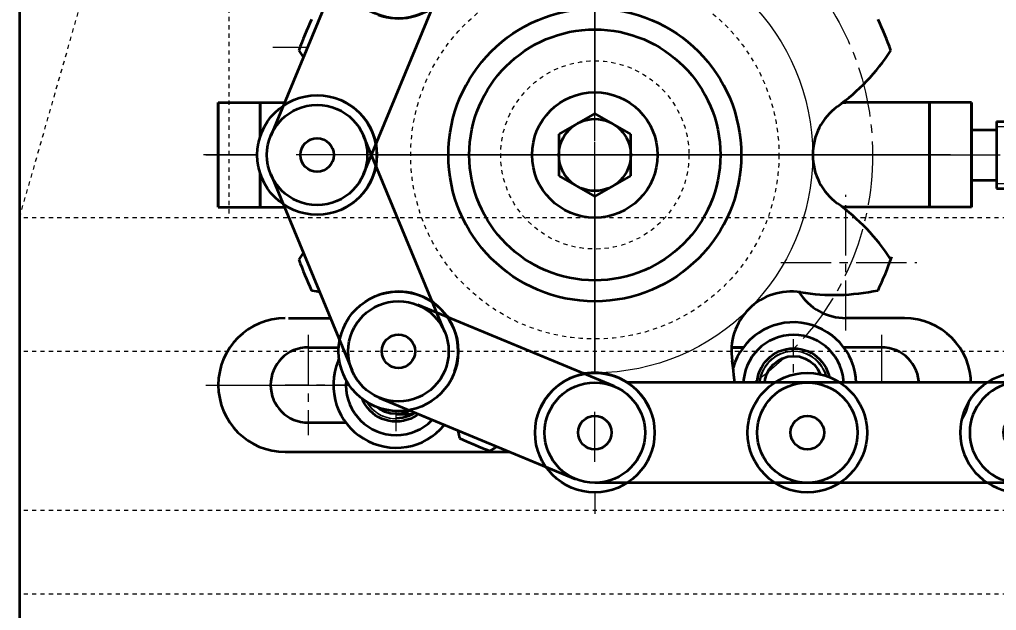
# Model space of a CAD drawing. Header units: millimetres. Extents: x -17820 to 17820, y -12600 to 12600.
# Drawn here: x -13088.1 to -12854.6, y 5659 to 5800.3 of the extents above; entities that cross this region are included whole.
import ezdxf

# ---------------------------------------------------------------- set-up
doc = ezdxf.new("R2010")
doc.units = ezdxf.units.MM
doc.linetypes.add('点画线', pattern=[18, 12, -2, 2, -2])
doc.linetypes.add('虚线', pattern=[2, 1, -1])
doc.layers.get('0').update_dxf_attribs({"lineweight": 35})
for name, color, linetype, lineweight in [('EB0_1_1_1_1_1_1_1_1_1_1_1_1_1_1_1_1_1_1_1_1_1_1_1_1_1_1_1_1_1_1_1_1', 7, 'Continuous', 35), ('中心线层', 1, '点画线', 18), ('尺寸线层', 3, 'Continuous', 18), ('细实线层', 2, 'Continuous', 18), ('虚线层', 6, '虚线', 18)]:
    doc.layers.add(name, color=color, linetype=linetype, lineweight=lineweight)
doc.styles.add('机械', font='isocp', dxfattribs={"width": 0.667, "bigfont": 'gbcbig.shx'})
doc.dimstyles.new('标准', dxfattribs={"dimscale": 60, "dimtxt": 4, "dimasz": 3, "dimexe": 1, "dimexo": 0, "dimgap": 0.76128, "dimtad": 1, "dimdec": 1, "dimdsep": 46, "dimtxsty": '机械', "dimblk": '_CAXARROW', "dimcen": 0, "dimdle": 4, "dimclrt": 2, "dimaunit": 1, "dimazin": 2, "dimtfac": 0.707107, "dimtdec": 3, "dimtmove": 0, "dimatfit": 3, "dimfxl": 0, "dimfrac": 2, "dimtolj": 1, "dimlwd": 18, "dimarcsym": 0})

# ---------------------------------------------------------------- blocks, each defined once
blk = doc.blocks.new('*X21')
at = {"layer": 'EB0_1_1_1_1_1_1_1_1_1_1_1_1_1_1_1_1_1_1_1_1_1_1_1_1_1_1_1_1_1_1_1_1'}
blk.add_circle((0, 0), 6.92, dxfattribs=at)
at = {"layer": '中心线层', "linetype": '点画线', "lineweight": 18}
for p, q in [((0, -11), (0, 11)), ((11, 0), (-11, 0))]:
    blk.add_line(p, q, dxfattribs=at)
at = {"layer": '细实线层'}
blk.add_arc((0, 0), 8, 350, 270, dxfattribs=at)
blk = doc.blocks.new('*X22')
at = {"layer": 'EB0_1_1_1_1_1_1_1_1_1_1_1_1_1_1_1_1_1_1_1_1_1_1_1_1_1_1_1_1_1_1_1_1'}
blk.add_circle((0, 0), 6.92, dxfattribs=at)
at = {"layer": '中心线层', "linetype": '点画线', "lineweight": 18}
for p, q in [((0, -11), (0, 11)), ((11, 0), (-11, 0))]:
    blk.add_line(p, q, dxfattribs=at)
at = {"layer": '细实线层'}
blk.add_arc((0, 0), 8, 350, 270, dxfattribs=at)
blk = doc.blocks.new('*X26')
at = {"layer": 'EB0_1_1_1_1_1_1_1_1_1_1_1_1_1_1_1_1_1_1_1_1_1_1_1_1_1_1_1_1_1_1_1_1'}
blk.add_circle((0, 0), 6.92, dxfattribs=at)
at = {"layer": '中心线层', "linetype": '点画线', "lineweight": 18}
for p, q in [((0, -11), (0, 11)), ((11, 0), (-11, 0))]:
    blk.add_line(p, q, dxfattribs=at)
at = {"layer": '细实线层'}
blk.add_arc((0, 0), 8, 350, 270, dxfattribs=at)
blk = doc.blocks.new('*X27')
at = {"layer": 'EB0_1_1_1_1_1_1_1_1_1_1_1_1_1_1_1_1_1_1_1_1_1_1_1_1_1_1_1_1_1_1_1_1'}
blk.add_circle((0, 0), 6.92, dxfattribs=at)
at = {"layer": '中心线层', "linetype": '点画线', "lineweight": 18}
for p, q in [((0, -11), (0, 11)), ((11, 0), (-11, 0))]:
    blk.add_line(p, q, dxfattribs=at)
at = {"layer": '细实线层'}
blk.add_arc((0, 0), 8, 350, 270, dxfattribs=at)
blk = doc.blocks.new('*X28')
at = {"layer": 'EB0_1_1_1_1_1_1_1_1_1_1_1_1_1_1_1_1_1_1_1_1_1_1_1_1_1_1_1_1_1_1_1_1'}
for p, q in [((0, 9.92), (-8.6, 4.96)), ((8.6, 4.96), (0, 9.92)), ((-8.6, 4.96), (-8.6, -4.96)), ((8.6, -4.96), (8.6, 4.96)), ((-8.6, -4.96), (0, -9.92)), ((0, -9.92), (8.6, -4.96))]:
    blk.add_line(p, q, dxfattribs=at)
blk.add_circle((0, 0), 8.6, dxfattribs=at)
at = {"layer": '中心线层', "linetype": '点画线', "lineweight": 18}
for p, q in [((0, -12.92), (0, 12.92)), ((11.6, 0), (-11.6, 0))]:
    blk.add_line(p, q, dxfattribs=at)
blk = doc.blocks.new('*X29')
at = {"layer": 'EB0_1_1_1_1_1_1_1_1_1_1_1_1_1_1_1_1_1_1_1_1_1_1_1_1_1_1_1_1_1_1_1_1', "linetype": 'Continuous', "lineweight": 35}
for p, q in [((40.98, 96.34), (-5.96, 76.9)), ((96.37, 97.25), (45.57, 97.25)), ((145.57, 97.25), (96.37, 97.25)), ((3.23, 54.72), (50.16, 74.16)), ((48.91, 73.72), (49.1, 73.72)), ((48.91, 73.72), (49.1, 73.72)), ((96.37, 73.25), (53.3, 73.25)), ((145.57, 73.25), (96.37, 73.25)), ((-12.45, 70.4), (-31.89, 23.47)), ((-9.72, 14.28), (9.72, 61.22)), ((9.72, -23.47), (-9.72, 23.47)), ((-31.89, 14.28), (-12.45, -32.65)), ((50.16, -36.41), (3.23, -16.97)), ((50.16, -36.41), (3.23, -16.97)), ((96.37, -35.5), (53.3, -35.5)), ((145.57, -35.5), (96.37, -35.5)), ((-5.96, -39.15), (40.98, -58.59)), ((96.37, -59.5), (45.57, -59.5)), ((145.57, -59.5), (96.37, -59.5))]:
    blk.add_line(p, q, dxfattribs=at)
for centre, radius in [((45.57, 85.25), 14.29), ((96.37, 85.25), 14.29), ((45.57, 85.25), 12), ((96.37, 85.25), 12), ((45.57, 85.25), 4), ((96.37, 85.25), 4), ((-1.37, 65.81), 14.28), ((-1.37, 65.81), 12), ((-1.37, 65.81), 4), ((-20.81, 18.87), 14.29), ((-20.81, 18.87), 12), ((-20.81, 18.87), 4), ((-1.37, -28.06), 14.29), ((-1.37, -28.06), 12), ((-1.37, -28.06), 4), ((45.57, -47.5), 14.29), ((96.37, -47.5), 14.29), ((45.57, -47.5), 12), ((96.37, -47.5), 12), ((45.57, -47.5), 4), ((96.37, -47.5), 4)]:
    blk.add_circle(centre, radius, dxfattribs=at)
for centre, radius, start, end in [((147.17, 85.25), 14.29, 96.4287, 263.5713), ((147.17, 85.25), 12, 97.6623, 262.3377), ((147.17, 85.25), 4, 113.5782, 246.4218), ((7.49, 64.14), 29.32, 30.8409, 31.1868), ((7.49, 64.14), 29.32, 30.8409, 31.1868), ((45.57, 85.25), 14.28, 205.0816, 334.9184), ((45.57, 85.25), 14.28, 205.0816, 334.9184), ((-1.37, 65.81), 14.28, 250.0816, 19.9184), ((-1.37, 65.81), 14.28, 250.0816, 19.9184), ((-13.36, 23.95), 29.32, 75.8409, 75.9173), ((-13.36, 23.95), 29.32, 75.8409, 75.9173), ((-20.81, 18.87), 14.28, 295.0816, 64.9184), ((-20.81, 18.87), 14.28, 295.0816, 64.9184), ((-20.81, 18.87), 14.28, 295.0816, 64.9184), ((-20.81, 18.87), 14.28, 295.0816, 64.9184), ((0.31, -19.21), 29.32, 120.8409, 121.1868), ((0.31, -19.21), 29.32, 120.8409, 121.1868), ((-1.37, -28.06), 14.28, 340.0816, 109.9184), ((-1.37, -28.06), 14.28, 340.0816, 109.9184), ((40.49, -40.06), 29.32, 165.8409, 166.1868), ((40.49, -40.06), 29.32, 165.8409, 166.1868), ((45.57, -47.5), 14.27, 25.0816, 154.9184), ((45.57, -47.5), 14.27, 25.0816, 154.9184), ((147.17, -47.5), 14.29, 96.4287, 263.5713), ((147.17, -47.5), 12, 97.6623, 262.3377), ((147.17, -47.5), 12, 97.6623, 262.3377), ((147.17, -47.5), 12, 97.6623, 262.3377), ((83.65, -26.39), 29.32, 210.8409, 211.1868), ((83.65, -26.39), 29.32, 210.8409, 211.1868), ((147.17, -47.5), 4, 113.5782, 246.4218), ((147.17, -47.5), 4, 113.5782, 246.4218), ((147.17, -47.5), 4, 113.5782, 246.4218)]:
    blk.add_arc(centre, radius, start, end, dxfattribs=at)
at = {"layer": 'EB0_1_1_1_1_1_1_1_1_1_1_1_1_1_1_1_1_1_1_1_1_1_1_1_1_1_1_1_1_1_1_1_1', "color": 230, "linetype": 'Continuous', "lineweight": 35}
for centre, start, end in [((45.57, 85.25), 205.0816, 334.9184), ((45.57, 85.25), 205.0816, 334.9184), ((-1.37, 65.81), 250.0816, 19.9184)]:
    blk.add_arc(centre, 14.28, start, end, dxfattribs=at)
at = {"layer": 'EB0_1_1_1_1_1_1_1_1_1_1_1_1_1_1_1_1_1_1_1_1_1_1_1_1_1_1_1_1_1_1_1_1'}
blk.add_arc((-7.43, 74.87), 11.33, 238.5094, 238.5709, dxfattribs=at)
blk.add_arc((-7.43, 74.87), 11.33, 238.5094, 238.5709, dxfattribs=at)
at = {"layer": '中心线层', "linetype": '点画线', "lineweight": 18}
for p, q in [((45.57, 59.87), (45.57, 87.87)), ((-13.81, 18.87), (-27.81, 18.87)), ((-13.81, 18.87), (-27.81, 18.87)), ((15.48, 18.87), (-17.43, 18.87)), ((15.48, 18.87), (-17.43, 18.87)), ((45.57, -54.5), (45.57, -40.5)), ((45.57, -54.5), (45.57, -40.5))]:
    blk.add_line(p, q, dxfattribs=at)
blk = doc.blocks.new('*X32')
at = {"layer": 'EB0_1_1_1_1_1_1_1_1_1_1_1_1_1_1_1_1_1_1_1_1_1_1_1_1_1_1_1_1_1_1_1_1', "linetype": 'Continuous', "lineweight": 35}
for p, q in [((-52.76, 11.81), (-52.76, -0.19)), ((-52.76, 11.81), (-46.76, 11.81)), ((-46.76, 13.81), (-46.76, -2.19)), ((-46.76, 13.81), (19.24, 13.81)), ((19.24, 13.81), (19.24, -2.19)), ((27.24, 13.16), (19.24, 13.16)), ((27.24, 13.16), (27.24, -1.54)), ((27.24, 9.48), (19.24, 9.48)), ((27.24, 2.13), (19.24, 2.13)), ((-52.76, -0.19), (-46.76, -0.19)), ((-46.76, -2.19), (19.24, -2.19)), ((27.24, -1.54), (19.24, -1.54))]:
    blk.add_line(p, q, dxfattribs=at)
at = {"layer": 'EB0_1_1_1_1_1_1_1_1_1_1_1_1_1_1_1_1_1_1_1_1_1_1_1_1_1_1_1_1_1_1_1_1'}
for p, q in [((-46.76, 13.81), (-21.76, 13.81)), ((-46.76, -2.19), (-21.76, -2.19))]:
    blk.add_line(p, q, dxfattribs=at)
at = {"layer": '细实线层'}
for p, q in [((-46.76, 12.61), (19.24, 12.61)), ((-46.76, -0.99), (19.24, -0.99))]:
    blk.add_line(p, q, dxfattribs=at)
blk = doc.blocks.new('*X31')
at = {"layer": '中心线层', "linetype": '点画线', "lineweight": 18}
blk.add_line((-77.1, -6.8), (11.65, -6.8), dxfattribs=at)
at = {"layer": 'EB0_1_1_1_1_1_1_1_1_1_1_1_1_1_1_1_1_1_1_1_1_1_1_1_1_1_1_1_1_1_1_1_1', "linetype": 'Continuous', "lineweight": 35}
blk.add_blockref('*X32', (-19.24, -12.61), dxfattribs=at)
blk = doc.blocks.new('*X187')
at = {"layer": '尺寸线层', "linetype": 'Continuous', "lineweight": 18}
for points in [[(-13088.07, 9940.27), (-12908.07, 9962.77), (-12908.07, 9917.77)], [(561.93, 9940.27), (381.93, 9962.77), (381.93, 9917.77)]]:
    blk.add_hatch(color=0, dxfattribs=at).paths.add_polyline_path(points, flags=0)
at = {"layer": '尺寸线层', "color": 0, "linetype": 'Continuous'}
for p, q in [((-13088.07, 6052.92), (-13088.07, 10000.27)), ((561.93, 5097.92), (561.93, 10000.27))]:
    blk.add_line(p, q, dxfattribs=at)
at = {"layer": '尺寸线层', "color": 0, "linetype": 'Continuous', "lineweight": 18}
blk.add_line((-13088.07, 9940.27), (561.93, 9940.27), dxfattribs=at)
at = {"layer": '尺寸线层', "color": 2, "insert": (-6263.07, 10105.95), "char_height": 240, "width": 1088.544, "attachment_point": 5, "line_spacing_factor": 0.939812, "style": '机械'}
blk.add_mtext('\\T1.1;13650', dxfattribs=at)
blk = doc.blocks.new('_CAXARROW')
blk.add_hatch(color=2).paths.add_polyline_path([(0, 0), (-1, 0.125), (-1, -0.125)], flags=0)
blk = doc.blocks.new('BLOCK20_1')
at = {"layer": '虚线层'}
for p, q in [((-12657.49, 93.25), (-12637.49, 163.25)), ((-12607.49, 163.25), (-12607.49, 93.25)), ((-657.49, 93.25), (-12657.49, 93.25)), ((-12657.49, 3.25), (-12657.49, 93.25)), ((-12607.49, 93.25), (-12657.49, 93.25)), ((-657.49, 61.26), (-12657.49, 61.26)), ((-657.49, 23.25), (-12657.49, 23.25)), ((-657.49, 3.25), (-12657.49, 3.25))]:
    blk.add_line(p, q, dxfattribs=at)

msp = doc.modelspace()

# ---------------------------------------------------------------- linework, layer by layer
at = {"layer": 'EB0_1_1_1_1_1_1_1_1_1_1_1_1_1_1_1_1_1_1_1_1_1_1_1_1_1_1_1_1_1_1_1_1', "linetype": 'Continuous', "lineweight": 35}
msp.add_line((-13088.07, 6052.92), (-13088.07, 5512.92), dxfattribs=at)
at = {"layer": 'EB0_1_1_1_1_1_1_1_1_1_1_1_1_1_1_1_1_1_1_1_1_1_1_1_1_1_1_1_1_1_1_1_1'}
for p, q in [((-13040.57, 5755.42), (-13040.57, 5780.42)), ((-13040.57, 5780.42), (-13040.57, 5755.42)), ((-13040.57, 5780.42), (-13010.61, 5780.42)), ((-13030.57, 5755.42), (-13030.57, 5780.42)), ((-13030.57, 5780.42), (-13030.57, 5755.42)), ((-12860.57, 5780.42), (-12890.54, 5780.42)), ((-12870.57, 5755.42), (-12870.57, 5780.42)), ((-12870.57, 5780.42), (-12870.57, 5755.42)), ((-12860.57, 5780.42), (-12860.57, 5755.42)), ((-12860.57, 5755.42), (-12860.57, 5780.42)), ((-13040.57, 5755.42), (-13010.61, 5755.42)), ((-12860.57, 5755.42), (-12890.54, 5755.42)), ((-13023.82, 5728.92), (-13010.61, 5728.92)), ((-12876.59, 5728.92), (-12890.54, 5728.92)), ((-13019.07, 5721.92), (-13010.07, 5721.92)), ((-12986.07, 5721.92), (-12983.25, 5721.92)), ((-12983.25, 5721.92), (-12986.07, 5721.92)), ((-12915.07, 5721.92), (-12917.9, 5721.92)), ((-12917.9, 5721.92), (-12915.07, 5721.92)), ((-12882.07, 5721.92), (-12891.07, 5721.92)), ((-13006.07, 5712.92), (-13002.07, 5719.85)), ((-13002.07, 5719.85), (-12994.07, 5719.85)), ((-12990.07, 5712.92), (-12994.07, 5719.85)), ((-12911.07, 5712.92), (-12907.07, 5719.85)), ((-12899.07, 5719.85), (-12907.07, 5719.85)), ((-12895.07, 5712.92), (-12899.07, 5719.85)), ((-13006.07, 5712.92), (-13002.07, 5705.99)), ((-12990.07, 5712.92), (-12994.07, 5705.99)), ((-12990.07, 5712.92), (-12994.07, 5705.99)), ((-12911.07, 5712.92), (-12907.07, 5705.99)), ((-12911.07, 5712.92), (-12907.07, 5705.99)), ((-12895.07, 5712.92), (-12899.07, 5705.99)), ((-13002.07, 5705.99), (-12994.07, 5705.99)), ((-12899.07, 5705.99), (-12907.07, 5705.99)), ((-13019.07, 5703.92), (-13010.07, 5703.92)), ((-12986.07, 5703.92), (-12983.58, 5703.92)), ((-12983.58, 5703.92), (-12986.07, 5703.92)), ((-12915.07, 5703.92), (-12917.57, 5703.92)), ((-12917.57, 5703.92), (-12915.07, 5703.92)), ((-12882.07, 5703.92), (-12891.07, 5703.92)), ((-13024.56, 5696.92), (-12876.59, 5696.92))]:
    msp.add_line(p, q, dxfattribs=at)
for centre, radius in [((-12950.57, 5767.92), 35), ((-12950.57, 5767.92), 30), ((-12950.57, 5767.92), 15), ((-12998.07, 5712.92), 8.75), ((-12998.07, 5712.92), 8), ((-12903.07, 5712.92), 8.75), ((-12903.07, 5712.92), 8)]:
    msp.add_circle(centre, radius, dxfattribs=at)
at = {"layer": 'EB0_1_1_1_1_1_1_1_1_1_1_1_1_1_1_1_1_1_1_1_1_1_1_1_1_1_1_1_1_1_1_1_1', "color": 7}
for centre, radius, start, end in [((-12950.57, 5767.92), 75.03, 154.4442, 160.5558), ((-12950.57, 5767.92), 75.04, 19.4442, 25.5558), ((-12978.77, 5820.64), 50.8, 213.0976, 234.0893), ((-12922.37, 5820.64), 50.8, 305.9107, 326.9024), ((-12978.77, 5715.2), 50.8, 125.9107, 146.9024), ((-12922.37, 5715.2), 50.8, 33.0976, 54.0893), ((-12950.57, 5767.92), 75.04, 199.4442, 205.5558), ((-12950.57, 5767.92), 75.03, 334.4442, 341.0444), ((-13007.79, 5785.26), 50.8, 258.0976, 279.0893), ((-12893.36, 5785.26), 50.8, 260.9107, 281.9024), ((-12933.23, 5710.7), 50.8, 170.9107, 191.9024), ((-12967.91, 5710.7), 50.8, 348.0976, 9.0893), ((-13003.29, 5739.72), 50.8, 303.0976, 324.0893), ((-12897.85, 5739.72), 50.8, 215.9107, 236.9024), ((-12950.57, 5767.92), 75.04, 244.4442, 250.5558), ((-12950.57, 5767.92), 75.03, 289.4442, 295.5558)]:
    msp.add_arc(centre, radius, start, end, dxfattribs=at)
at = {"layer": 'EB0_1_1_1_1_1_1_1_1_1_1_1_1_1_1_1_1_1_1_1_1_1_1_1_1_1_1_1_1_1_1_1_1'}
for centre, radius, start, end in [((-13010.61, 5793.67), 13.25, 270, 273.3394), ((-12890.54, 5793.67), 13.25, 266.6606, 270), ((-13010.61, 5742.17), 13.25, 86.6606, 90), ((-12890.54, 5742.17), 13.25, 90, 93.3394), ((-13010.61, 5742.17), 13.25, 270, 328.0297), ((-12890.54, 5742.17), 13.25, 211.9703, 270), ((-13024.56, 5712.92), 16, 90, 270), ((-12998.07, 5712.92), 15, 15.8245, 340.2593), ((-12876.59, 5712.92), 16, 270, 90), ((-12998.07, 5712.92), 12, 0, 180), ((-12903.07, 5712.92), 12, 0, 180), ((-13019.07, 5712.92), 9, 90, 270), ((-12882.07, 5712.92), 9, 270, 90), ((-12998.07, 5712.92), 12, 180, 0), ((-12903.07, 5712.92), 12, 180, 0)]:
    msp.add_arc(centre, radius, start, end, dxfattribs=at)
at = {"layer": '中心线层', "color": 1, "linetype": '点画线', "lineweight": 18}
for p, q in [((-12950.57, 5853.25), (-12950.57, 5682.15)), ((-12950.57, 5689.88), (-12950.57, 5845.95)), ((-13018.07, 5712.92), (-12983.07, 5712.92))]:
    msp.add_line(p, q, dxfattribs=at)
at = {"layer": '中心线层', "linetype": '点画线', "lineweight": 18}
for p, q in [((-12950.57, 5689.92), (-12950.57, 5845.92)), ((-12950.57, 5845.92), (-12950.57, 5689.92)), ((-12950.57, 5689.92), (-12950.57, 5845.92)), ((-12950.57, 5845.92), (-12950.57, 5689.92)), ((-12950.57, 5689.92), (-12950.57, 5845.92)), ((-12950.57, 5845.92), (-12950.57, 5689.92)), ((-12950.57, 5692.42), (-12950.57, 5843.42)), ((-12950.57, 5692.42), (-12950.57, 5843.42)), ((-12950.57, 5692.42), (-12950.57, 5843.42)), ((-12950.57, 5692.42), (-12950.57, 5843.42)), ((-12950.57, 5692.42), (-12950.57, 5843.42)), ((-12950.57, 5841.92), (-12950.57, 5693.92)), ((-12950.57, 5697.68), (-12950.57, 5837.42)), ((-12950.57, 5703.25), (-12950.57, 5836.92)), ((-12950.57, 5703.25), (-12950.57, 5836.92)), ((-12950.57, 5702.2), (-12950.57, 5836.92)), ((-12950.57, 5703.25), (-12950.57, 5836.92)), ((-12950.57, 5703.25), (-12950.57, 5836.92)), ((-12950.57, 5703.25), (-12950.57, 5836.92)), ((-12950.57, 5703.25), (-12950.57, 5836.92)), ((-12950.57, 5703.25), (-12950.57, 5836.92)), ((-12950.57, 5703.25), (-12950.57, 5836.92)), ((-12950.57, 5703.25), (-12950.57, 5836.92)), ((-12950.57, 5703.25), (-12950.57, 5836.92)), ((-12950.57, 5702.2), (-12950.57, 5836.92)), ((-12950.57, 5702.2), (-12950.57, 5836.92)), ((-12950.57, 5719.01), (-12950.57, 5836.79)), ((-12950.57, 5700.56), (-12950.57, 5835.28)), ((-12950.57, 5832.92), (-12950.57, 5702.92)), ((-12950.57, 5832.92), (-12950.57, 5702.92)), ((-12950.57, 5832.92), (-12950.57, 5702.92)), ((-12950.57, 5832.92), (-12950.57, 5702.92)), ((-12950.57, 5734.92), (-12950.57, 5800.92)), ((-12950.57, 5734.92), (-12950.57, 5800.92)), ((-12950.57, 5734.92), (-12950.57, 5800.92)), ((-12950.57, 5734.92), (-12950.57, 5800.92)), ((-12950.57, 5737.42), (-12950.57, 5798.42)), ((-12950.57, 5737.42), (-12950.57, 5798.42)), ((-12950.57, 5737.42), (-12950.57, 5798.42)), ((-13027.56, 5793.67), (-12995.06, 5793.67)), ((-12935.24, 5767.92), (-12916.41, 5767.92)), ((-12890.54, 5725.92), (-12890.54, 5758.42)), ((-12906.09, 5742.17), (-12873.59, 5742.17)), ((-13019.07, 5724.92), (-13019.07, 5700.92)), ((-12882.07, 5724.92), (-12882.07, 5700.92)), ((-13043.56, 5712.92), (-13005.56, 5712.92)), ((-13033.57, 5712.92), (-12994.57, 5712.92)), ((-13033.57, 5712.92), (-12994.57, 5712.92)), ((-12983.07, 5712.92), (-13024.57, 5712.92)), ((-13013.07, 5712.92), (-12983.07, 5712.92)), ((-12989.07, 5712.92), (-12965.07, 5712.92)), ((-12986.57, 5712.92), (-12983.07, 5712.92)), ((-12986.57, 5712.92), (-12983.07, 5712.92)), ((-12912.07, 5712.92), (-12936.07, 5712.92))]:
    msp.add_line(p, q, dxfattribs=at)
at = {"layer": '中心线层'}
for p, q in [((-12950.57, 5827.84), (-12950.57, 5694.73)), ((-12950.57, 5827.84), (-12950.57, 5732.95)), ((-12905.07, 5712.42), (-12996.07, 5712.42)), ((-12905.07, 5712.42), (-12996.07, 5712.42))]:
    msp.add_line(p, q, dxfattribs=at)
at = {"layer": '细实线层', "color": 7}
msp.add_circle((-12950.57, 5767.92), 52.09, dxfattribs=at)
at = {"layer": '细实线层', "color": 7, "linetype": 'Continuous', "lineweight": 35}
for centre, start, end in [((-13016.95, 5767.92), 305.9107, 54.0893), ((-13016.95, 5767.92), 305.9107, 54.0893), ((-12884.2, 5767.92), 125.9107, 234.0893), ((-12884.2, 5767.92), 125.9107, 234.0893), ((-12997.51, 5720.98), 350.9107, 99.0893), ((-12997.51, 5720.98), 350.9107, 99.0893), ((-12903.64, 5720.98), 80.9107, 189.0893), ((-12903.64, 5720.98), 80.9107, 189.0893), ((-12950.57, 5701.54), 35.9107, 144.0893), ((-12950.57, 5701.54), 35.9107, 144.0893)]:
    msp.add_arc(centre, 14.29, start, end, dxfattribs=at)
at = {"layer": '虚线层', "color": 6, "linetype": '虚线', "lineweight": 18}
for radius in [44, 22.5]:
    msp.add_circle((-12950.57, 5767.92), radius, dxfattribs=at)

# ---------------------------------------------------------------- next in the draw order: wipeouts: each hides what was drawn before it
for points, layer in [([(-12941.98, 5767.92), (-12941.98, 5762.96), (-12941.98, 5762.96), (-12946.27, 5760.47), (-12946.27, 5760.47), (-12950.57, 5757.99), (-12950.57, 5757.99), (-12954.87, 5760.47), (-12954.87, 5760.47), (-12959.17, 5762.96), (-12959.17, 5762.96), (-12959.17, 5767.92), (-12959.17, 5767.92), (-12959.17, 5772.88), (-12959.17, 5772.88), (-12954.87, 5775.36), (-12954.87, 5775.36), (-12950.57, 5777.84), (-12950.57, 5777.84), (-12946.27, 5775.36), (-12946.27, 5775.36), (-12941.98, 5772.88), (-12941.98, 5772.88)], 'EB0_1_1_1_1_1_1_1_1_1_1_1_1_1_1_1_1_1_1_1_1_1_1_1_1_1_1_1_1_1_1_1_1'), ([(-13006.07, 5712.92), (-13006.06, 5712.5), (-13006.03, 5712.08), (-13005.97, 5711.67), (-13005.9, 5711.25), (-13005.8, 5710.85), (-13005.68, 5710.45), (-13005.54, 5710.05), (-13005.38, 5709.66), (-13005.2, 5709.29), (-13005, 5708.92), (-13004.78, 5708.56), (-13004.54, 5708.22), (-13004.29, 5707.88), (-13004.02, 5707.56), (-13003.73, 5707.26), (-13003.43, 5706.97), (-13003.11, 5706.7), (-13002.77, 5706.45), (-13002.43, 5706.21), (-13002.07, 5705.99), (-13001.7, 5705.79), (-13001.33, 5705.61), (-13000.94, 5705.45), (-13000.54, 5705.31), (-13000.14, 5705.19), (-12999.74, 5705.09), (-12999.32, 5705.02), (-12998.91, 5704.96), (-12998.49, 5704.93), (-12998.07, 5704.92), (-12998.07, 5704.92), (-12998.07, 5706), (-12998.07, 5706), (-12997.71, 5706.01), (-12997.35, 5706.04), (-12996.99, 5706.09), (-12996.63, 5706.15), (-12996.28, 5706.24), (-12995.93, 5706.34), (-12995.59, 5706.46), (-12995.26, 5706.6), (-12994.93, 5706.75), (-12994.61, 5706.93), (-12994.3, 5707.12), (-12994.01, 5707.32), (-12993.72, 5707.54), (-12993.44, 5707.78), (-12993.18, 5708.03), (-12992.93, 5708.29), (-12992.7, 5708.56), (-12992.48, 5708.85), (-12992.27, 5709.15), (-12992.08, 5709.46), (-12991.91, 5709.78), (-12991.75, 5710.1), (-12991.61, 5710.44), (-12991.49, 5710.78), (-12991.39, 5711.13), (-12991.31, 5711.48), (-12991.24, 5711.84), (-12991.19, 5712.19), (-12991.16, 5712.56), (-12991.15, 5712.92), (-12991.15, 5712.92), (-12990.07, 5712.92), (-12990.07, 5712.92), (-12990.08, 5713.34), (-12990.12, 5713.75), (-12990.17, 5714.17), (-12990.25, 5714.58), (-12990.34, 5714.99), (-12990.46, 5715.39), (-12990.6, 5715.78), (-12990.76, 5716.17), (-12990.94, 5716.55), (-12991.14, 5716.92), (-12991.36, 5717.27), (-12991.6, 5717.62), (-12991.85, 5717.95), (-12992.13, 5718.27), (-12992.42, 5718.57), (-12992.72, 5718.86), (-12993.04, 5719.13), (-12993.37, 5719.39), (-12993.71, 5719.63), (-12994.07, 5719.85), (-12994.44, 5720.05), (-12994.82, 5720.23), (-12995.21, 5720.39), (-12995.6, 5720.53), (-12996, 5720.65), (-12996.41, 5720.74), (-12996.82, 5720.82), (-12997.24, 5720.87), (-12997.65, 5720.91), (-12998.07, 5720.92), (-12998.07, 5720.92), (-12998.49, 5720.91), (-12998.91, 5720.87), (-12999.32, 5720.82), (-12999.74, 5720.74), (-13000.14, 5720.65), (-13000.54, 5720.53), (-13000.94, 5720.39), (-13001.33, 5720.23), (-13001.7, 5720.05), (-13002.07, 5719.85), (-13002.43, 5719.63), (-13002.77, 5719.39), (-13003.11, 5719.13), (-13003.43, 5718.86), (-13003.73, 5718.57), (-13004.02, 5718.27), (-13004.29, 5717.95), (-13004.54, 5717.62), (-13004.78, 5717.27), (-13005, 5716.92), (-13005.2, 5716.55), (-13005.38, 5716.17), (-13005.54, 5715.78), (-13005.68, 5715.39), (-13005.8, 5714.99), (-13005.9, 5714.58), (-13005.97, 5714.17), (-13006.03, 5713.75), (-13006.06, 5713.34)], '中心线层'), ([(-12911.07, 5712.92), (-12911.06, 5712.5), (-12911.03, 5712.08), (-12910.97, 5711.67), (-12910.9, 5711.25), (-12910.8, 5710.85), (-12910.68, 5710.45), (-12910.54, 5710.05), (-12910.38, 5709.66), (-12910.2, 5709.29), (-12910, 5708.92), (-12909.78, 5708.56), (-12909.54, 5708.22), (-12909.29, 5707.88), (-12909.02, 5707.56), (-12908.73, 5707.26), (-12908.43, 5706.97), (-12908.11, 5706.7), (-12907.77, 5706.45), (-12907.43, 5706.21), (-12907.07, 5705.99), (-12906.7, 5705.79), (-12906.33, 5705.61), (-12905.94, 5705.45), (-12905.54, 5705.31), (-12905.14, 5705.19), (-12904.74, 5705.09), (-12904.32, 5705.02), (-12903.91, 5704.96), (-12903.49, 5704.93), (-12903.07, 5704.92), (-12903.07, 5704.92), (-12903.07, 5706), (-12903.07, 5706), (-12902.71, 5706.01), (-12902.35, 5706.04), (-12901.99, 5706.09), (-12901.63, 5706.15), (-12901.28, 5706.24), (-12900.93, 5706.34), (-12900.59, 5706.46), (-12900.26, 5706.6), (-12899.93, 5706.75), (-12899.61, 5706.93), (-12899.3, 5707.12), (-12899.01, 5707.32), (-12898.72, 5707.54), (-12898.44, 5707.78), (-12898.18, 5708.03), (-12897.93, 5708.29), (-12897.7, 5708.56), (-12897.48, 5708.85), (-12897.27, 5709.15), (-12897.08, 5709.46), (-12896.91, 5709.78), (-12896.75, 5710.1), (-12896.61, 5710.44), (-12896.49, 5710.78), (-12896.39, 5711.13), (-12896.31, 5711.48), (-12896.24, 5711.84), (-12896.19, 5712.19), (-12896.16, 5712.56), (-12896.15, 5712.92), (-12896.15, 5712.92), (-12895.07, 5712.92), (-12895.07, 5712.92), (-12895.08, 5713.34), (-12895.12, 5713.75), (-12895.17, 5714.17), (-12895.25, 5714.58), (-12895.34, 5714.99), (-12895.46, 5715.39), (-12895.6, 5715.78), (-12895.76, 5716.17), (-12895.94, 5716.55), (-12896.14, 5716.92), (-12896.36, 5717.27), (-12896.6, 5717.62), (-12896.85, 5717.95), (-12897.13, 5718.27), (-12897.42, 5718.57), (-12897.72, 5718.86), (-12898.04, 5719.13), (-12898.37, 5719.39), (-12898.71, 5719.63), (-12899.07, 5719.85), (-12899.44, 5720.05), (-12899.82, 5720.23), (-12900.21, 5720.39), (-12900.6, 5720.53), (-12901, 5720.65), (-12901.41, 5720.74), (-12901.82, 5720.82), (-12902.24, 5720.87), (-12902.65, 5720.91), (-12903.07, 5720.92), (-12903.07, 5720.92), (-12903.49, 5720.91), (-12903.91, 5720.87), (-12904.32, 5720.82), (-12904.74, 5720.74), (-12905.14, 5720.65), (-12905.54, 5720.53), (-12905.94, 5720.39), (-12906.33, 5720.23), (-12906.7, 5720.05), (-12907.07, 5719.85), (-12907.43, 5719.63), (-12907.77, 5719.39), (-12908.11, 5719.13), (-12908.43, 5718.86), (-12908.73, 5718.57), (-12909.02, 5718.27), (-12909.29, 5717.95), (-12909.54, 5717.62), (-12909.78, 5717.27), (-12910, 5716.92), (-12910.2, 5716.55), (-12910.38, 5716.17), (-12910.54, 5715.78), (-12910.68, 5715.39), (-12910.8, 5714.99), (-12910.9, 5714.58), (-12910.97, 5714.17), (-12911.03, 5713.75), (-12911.06, 5713.34)], '中心线层')]:
    msp.add_wipeout(points).dxf.layer = layer

# ---------------------------------------------------------------- next in the draw order: linework, layer by layer
at = {"layer": '中心线层', "linetype": '点画线', "lineweight": 18}
for p, q in [((-12950.57, 5703.25), (-12950.57, 5836.92)), ((-12950.57, 5703.25), (-12950.57, 5836.92)), ((-12950.57, 5703.25), (-12950.57, 5836.92)), ((-12950.57, 5703.25), (-12950.57, 5836.92)), ((-12950.57, 5719.01), (-12950.57, 5836.79)), ((-12950.57, 5719.01), (-12950.57, 5836.79)), ((-12884.57, 5767.92), (-13044.08, 5767.92)), ((-12884.57, 5767.92), (-13044.08, 5767.92)), ((-13043.57, 5767.92), (-12857.57, 5767.92)), ((-13043.57, 5767.92), (-12857.57, 5767.92)), ((-12868.91, 5767.92), (-13043.57, 5767.92)), ((-13038.57, 5767.92), (-12862.57, 5767.92)), ((-13038.57, 5767.92), (-12862.57, 5767.92)), ((-12865.57, 5767.92), (-13035.57, 5767.92)), ((-12865.57, 5767.92), (-13035.57, 5767.92)), ((-12865.57, 5767.92), (-13035.57, 5767.92)), ((-12884.41, 5767.92), (-13029.22, 5767.92)), ((-12875.07, 5767.92), (-13026.07, 5767.92)), ((-12875.07, 5767.92), (-13026.07, 5767.92)), ((-12875.07, 5767.92), (-13026.07, 5767.92)), ((-12875.07, 5767.92), (-13026.07, 5767.92)), ((-12875.07, 5767.92), (-13026.07, 5767.92)), ((-12885.57, 5767.92), (-13015.57, 5767.92)), ((-12885.57, 5767.92), (-13015.57, 5767.92)), ((-12885.57, 5767.92), (-13015.57, 5767.92)), ((-12885.57, 5767.92), (-13015.57, 5767.92)), ((-12999.82, 5767.92), (-12896.48, 5767.92)), ((-12999.82, 5767.92), (-12896.48, 5767.92)), ((-12902.07, 5767.92), (-12999.07, 5767.92)), ((-12998.07, 5767.92), (-12899.12, 5767.92)), ((-12998.07, 5767.92), (-12899.12, 5767.92)), ((-12998.07, 5767.92), (-12899.12, 5767.92)), ((-12917.57, 5767.92), (-12983.57, 5767.92)), ((-12917.57, 5767.92), (-12983.57, 5767.92)), ((-12917.57, 5767.92), (-12983.57, 5767.92)), ((-12917.57, 5767.92), (-12983.57, 5767.92)), ((-12981.07, 5767.92), (-12920.07, 5767.92)), ((-12981.07, 5767.92), (-12920.07, 5767.92)), ((-12981.07, 5767.92), (-12920.07, 5767.92))]:
    msp.add_line(p, q, dxfattribs=at)
at = {"layer": '中心线层', "color": 1, "linetype": '点画线', "lineweight": 18}
msp.add_line((-13028.61, 5767.92), (-12872.54, 5767.92), dxfattribs=at)
at = {"layer": '中心线层'}
for p, q in [((-12873.61, 5767.92), (-13022.22, 5767.92)), ((-12911.94, 5712.92), (-12993.85, 5712.92))]:
    msp.add_line(p, q, dxfattribs=at)

# ---------------------------------------------------------------- next in the draw order: block references
at = {"layer": 'EB0_1_1_1_1_1_1_1_1_1_1_1_1_1_1_1_1_1_1_1_1_1_1_1_1_1_1_1_1_1_1_1_1'}
msp.add_blockref('*X28', (-12950.57, 5767.92), dxfattribs=at)
at = {"layer": '中心线层'}
for name, p in [('*X21', (-12998.07, 5712.92)), ('*X22', (-12903.07, 5712.92))]:
    msp.add_blockref(name, p, dxfattribs=at)

# ---------------------------------------------------------------- next in the draw order: wipeouts: each hides what was drawn before it
for points in [[(-13006.07, 5712.92), (-13006.06, 5712.5), (-13006.03, 5712.08), (-13005.97, 5711.67), (-13005.9, 5711.25), (-13005.8, 5710.85), (-13005.68, 5710.45), (-13005.54, 5710.05), (-13005.38, 5709.66), (-13005.2, 5709.29), (-13005, 5708.92), (-13004.78, 5708.56), (-13004.54, 5708.22), (-13004.29, 5707.88), (-13004.02, 5707.56), (-13003.73, 5707.26), (-13003.43, 5706.97), (-13003.11, 5706.7), (-13002.77, 5706.45), (-13002.43, 5706.21), (-13002.07, 5705.99), (-13001.7, 5705.79), (-13001.33, 5705.61), (-13000.94, 5705.45), (-13000.54, 5705.31), (-13000.14, 5705.19), (-12999.74, 5705.09), (-12999.32, 5705.02), (-12998.91, 5704.96), (-12998.49, 5704.93), (-12998.07, 5704.92), (-12998.07, 5704.92), (-12998.07, 5706), (-12998.07, 5706), (-12997.71, 5706.01), (-12997.35, 5706.04), (-12996.99, 5706.09), (-12996.63, 5706.15), (-12996.28, 5706.24), (-12995.93, 5706.34), (-12995.59, 5706.46), (-12995.26, 5706.6), (-12994.93, 5706.75), (-12994.61, 5706.93), (-12994.3, 5707.12), (-12994.01, 5707.32), (-12993.72, 5707.54), (-12993.44, 5707.78), (-12993.18, 5708.03), (-12992.93, 5708.29), (-12992.7, 5708.56), (-12992.48, 5708.85), (-12992.27, 5709.15), (-12992.08, 5709.46), (-12991.91, 5709.78), (-12991.75, 5710.1), (-12991.61, 5710.44), (-12991.49, 5710.78), (-12991.39, 5711.13), (-12991.31, 5711.48), (-12991.24, 5711.84), (-12991.19, 5712.19), (-12991.16, 5712.56), (-12991.15, 5712.92), (-12991.15, 5712.92), (-12990.07, 5712.92), (-12990.07, 5712.92), (-12990.08, 5713.34), (-12990.12, 5713.75), (-12990.17, 5714.17), (-12990.25, 5714.58), (-12990.34, 5714.99), (-12990.46, 5715.39), (-12990.6, 5715.78), (-12990.76, 5716.17), (-12990.94, 5716.55), (-12991.14, 5716.92), (-12991.36, 5717.27), (-12991.6, 5717.62), (-12991.85, 5717.95), (-12992.13, 5718.27), (-12992.42, 5718.57), (-12992.72, 5718.86), (-12993.04, 5719.13), (-12993.37, 5719.39), (-12993.71, 5719.63), (-12994.07, 5719.85), (-12994.44, 5720.05), (-12994.82, 5720.23), (-12995.21, 5720.39), (-12995.6, 5720.53), (-12996, 5720.65), (-12996.41, 5720.74), (-12996.82, 5720.82), (-12997.24, 5720.87), (-12997.65, 5720.91), (-12998.07, 5720.92), (-12998.07, 5720.92), (-12998.49, 5720.91), (-12998.91, 5720.87), (-12999.32, 5720.82), (-12999.74, 5720.74), (-13000.14, 5720.65), (-13000.54, 5720.53), (-13000.94, 5720.39), (-13001.33, 5720.23), (-13001.7, 5720.05), (-13002.07, 5719.85), (-13002.43, 5719.63), (-13002.77, 5719.39), (-13003.11, 5719.13), (-13003.43, 5718.86), (-13003.73, 5718.57), (-13004.02, 5718.27), (-13004.29, 5717.95), (-13004.54, 5717.62), (-13004.78, 5717.27), (-13005, 5716.92), (-13005.2, 5716.55), (-13005.38, 5716.17), (-13005.54, 5715.78), (-13005.68, 5715.39), (-13005.8, 5714.99), (-13005.9, 5714.58), (-13005.97, 5714.17), (-13006.03, 5713.75), (-13006.06, 5713.34)], [(-12911.07, 5712.92), (-12911.06, 5712.5), (-12911.03, 5712.08), (-12910.97, 5711.67), (-12910.9, 5711.25), (-12910.8, 5710.85), (-12910.68, 5710.45), (-12910.54, 5710.05), (-12910.38, 5709.66), (-12910.2, 5709.29), (-12910, 5708.92), (-12909.78, 5708.56), (-12909.54, 5708.22), (-12909.29, 5707.88), (-12909.02, 5707.56), (-12908.73, 5707.26), (-12908.43, 5706.97), (-12908.11, 5706.7), (-12907.77, 5706.45), (-12907.43, 5706.21), (-12907.07, 5705.99), (-12906.7, 5705.79), (-12906.33, 5705.61), (-12905.94, 5705.45), (-12905.54, 5705.31), (-12905.14, 5705.19), (-12904.74, 5705.09), (-12904.32, 5705.02), (-12903.91, 5704.96), (-12903.49, 5704.93), (-12903.07, 5704.92), (-12903.07, 5704.92), (-12903.07, 5706), (-12903.07, 5706), (-12902.71, 5706.01), (-12902.35, 5706.04), (-12901.99, 5706.09), (-12901.63, 5706.15), (-12901.28, 5706.24), (-12900.93, 5706.34), (-12900.59, 5706.46), (-12900.26, 5706.6), (-12899.93, 5706.75), (-12899.61, 5706.93), (-12899.3, 5707.12), (-12899.01, 5707.32), (-12898.72, 5707.54), (-12898.44, 5707.78), (-12898.18, 5708.03), (-12897.93, 5708.29), (-12897.7, 5708.56), (-12897.48, 5708.85), (-12897.27, 5709.15), (-12897.08, 5709.46), (-12896.91, 5709.78), (-12896.75, 5710.1), (-12896.61, 5710.44), (-12896.49, 5710.78), (-12896.39, 5711.13), (-12896.31, 5711.48), (-12896.24, 5711.84), (-12896.19, 5712.19), (-12896.16, 5712.56), (-12896.15, 5712.92), (-12896.15, 5712.92), (-12895.07, 5712.92), (-12895.07, 5712.92), (-12895.08, 5713.34), (-12895.12, 5713.75), (-12895.17, 5714.17), (-12895.25, 5714.58), (-12895.34, 5714.99), (-12895.46, 5715.39), (-12895.6, 5715.78), (-12895.76, 5716.17), (-12895.94, 5716.55), (-12896.14, 5716.92), (-12896.36, 5717.27), (-12896.6, 5717.62), (-12896.85, 5717.95), (-12897.13, 5718.27), (-12897.42, 5718.57), (-12897.72, 5718.86), (-12898.04, 5719.13), (-12898.37, 5719.39), (-12898.71, 5719.63), (-12899.07, 5719.85), (-12899.44, 5720.05), (-12899.82, 5720.23), (-12900.21, 5720.39), (-12900.6, 5720.53), (-12901, 5720.65), (-12901.41, 5720.74), (-12901.82, 5720.82), (-12902.24, 5720.87), (-12902.65, 5720.91), (-12903.07, 5720.92), (-12903.07, 5720.92), (-12903.49, 5720.91), (-12903.91, 5720.87), (-12904.32, 5720.82), (-12904.74, 5720.74), (-12905.14, 5720.65), (-12905.54, 5720.53), (-12905.94, 5720.39), (-12906.33, 5720.23), (-12906.7, 5720.05), (-12907.07, 5719.85), (-12907.43, 5719.63), (-12907.77, 5719.39), (-12908.11, 5719.13), (-12908.43, 5718.86), (-12908.73, 5718.57), (-12909.02, 5718.27), (-12909.29, 5717.95), (-12909.54, 5717.62), (-12909.78, 5717.27), (-12910, 5716.92), (-12910.2, 5716.55), (-12910.38, 5716.17), (-12910.54, 5715.78), (-12910.68, 5715.39), (-12910.8, 5714.99), (-12910.9, 5714.58), (-12910.97, 5714.17), (-12911.03, 5713.75), (-12911.06, 5713.34)]]:
    msp.add_wipeout(points).dxf.layer = '中心线层'

# ---------------------------------------------------------------- next in the draw order: linework, layer by layer
at = {"layer": 'EB0_1_1_1_1_1_1_1_1_1_1_1_1_1_1_1_1_1_1_1_1_1_1_1_1_1_1_1_1_1_1_1_1'}
msp.add_arc((-12903.07, 5712.92), 15, 199.7407, 164.1755, dxfattribs=at)
at = {"layer": '中心线层'}
for p, q in [((-12911.94, 5712.92), (-12993.85, 5712.92)), ((-12911.94, 5711.28), (-12993.85, 5711.28))]:
    msp.add_line(p, q, dxfattribs=at)
at = {"layer": '中心线层', "linetype": '点画线', "lineweight": 18}
msp.add_line((-12857.59, 5712.92), (-12895.59, 5712.92), dxfattribs=at)
at = {"layer": '中心线层', "color": 1, "linetype": '点画线', "lineweight": 18}
msp.add_circle((-12950.57, 5767.92), 66.4, dxfattribs=at)

# ---------------------------------------------------------------- next in the draw order: block references
at = {"layer": '中心线层'}
for name, p in [('*X26', (-12998.07, 5712.92)), ('*X27', (-12903.07, 5712.92))]:
    msp.add_blockref(name, p, dxfattribs=at)

# ---------------------------------------------------------------- next in the draw order: wipeouts: each hides what was drawn before it
at = {"linetype": 'Continuous', "lineweight": 35}
msp.add_wipeout([(-13002.66, 5767.92), (-13002.66, 5768), (-13002.66, 5768.09), (-13002.66, 5768.18), (-13002.66, 5768.26), (-13002.66, 5768.35), (-13002.67, 5768.44), (-13002.67, 5768.52), (-13002.67, 5768.61), (-13002.68, 5768.69), (-13002.68, 5768.78), (-13002.69, 5768.87), (-13002.69, 5768.95), (-13002.7, 5769.04), (-13002.71, 5769.13), (-13002.72, 5769.21), (-13002.72, 5769.3), (-13002.73, 5769.38), (-13002.74, 5769.47), (-13002.75, 5769.55), (-13002.76, 5769.64), (-13002.77, 5769.73), (-13002.78, 5769.81), (-13002.79, 5769.9), (-13002.81, 5769.98), (-13002.82, 5770.07), (-13002.83, 5770.15), (-13002.85, 5770.24), (-13002.86, 5770.32), (-13002.88, 5770.41), (-13002.89, 5770.49), (-13002.89, 5765.34), (-13002.88, 5765.43), (-13002.86, 5765.51), (-13002.85, 5765.6), (-13002.83, 5765.68), (-13002.82, 5765.77), (-13002.81, 5765.85), (-13002.79, 5765.94), (-13002.78, 5766.02), (-13002.77, 5766.11), (-13002.76, 5766.19), (-13002.75, 5766.28), (-13002.74, 5766.37), (-13002.73, 5766.45), (-13002.72, 5766.54), (-13002.72, 5766.62), (-13002.71, 5766.71), (-13002.7, 5766.8), (-13002.69, 5766.88), (-13002.69, 5766.97), (-13002.68, 5767.05), (-13002.68, 5767.14), (-13002.67, 5767.23), (-13002.67, 5767.31), (-13002.67, 5767.4), (-13002.66, 5767.49), (-13002.66, 5767.57), (-13002.66, 5767.66), (-13002.66, 5767.75), (-13002.66, 5767.83), (-13002.66, 5767.92), (-13002.89, 5765.34), (-12989.39, 5732.74), (-12985.75, 5729.1), (-12985.84, 5729.24), (-12985.95, 5729.38), (-12986.05, 5729.52), (-12986.15, 5729.66), (-12986.26, 5729.8), (-12986.36, 5729.93), (-12986.47, 5730.07), (-12986.58, 5730.2), (-12986.7, 5730.33), (-12986.81, 5730.46), (-12986.93, 5730.59), (-12987.04, 5730.72), (-12987.16, 5730.84), (-12987.28, 5730.97), (-12987.4, 5731.09), (-12987.52, 5731.21), (-12987.65, 5731.33), (-12987.77, 5731.45), (-12987.9, 5731.56), (-12988.03, 5731.68), (-12988.16, 5731.79), (-12988.29, 5731.91), (-12988.42, 5732.02), (-12988.56, 5732.13), (-12988.69, 5732.23), (-12988.83, 5732.34), (-12988.97, 5732.44), (-12989.11, 5732.54), (-12989.25, 5732.65), (-12989.39, 5732.74), (-12985.75, 5729.1), (-12953.15, 5715.6), (-12942.81, 5713.54), (-12943.12, 5713.73), (-12943.43, 5713.92), (-12943.74, 5714.09), (-12944.06, 5714.26), (-12944.38, 5714.42), (-12944.71, 5714.57), (-12945.04, 5714.72), (-12945.37, 5714.85), (-12945.71, 5714.98), (-12946.05, 5715.1), (-12946.39, 5715.21), (-12946.73, 5715.31), (-12947.08, 5715.4), (-12947.43, 5715.48), (-12947.78, 5715.56), (-12948.14, 5715.62), (-12948.49, 5715.68), (-12948.85, 5715.73), (-12949.21, 5715.77), (-12949.57, 5715.8), (-12949.92, 5715.82), (-12950.28, 5715.83), (-12950.64, 5715.83), (-12951, 5715.83), (-12951.36, 5715.81), (-12951.72, 5715.79), (-12952.08, 5715.75), (-12952.44, 5715.71), (-12952.79, 5715.66), (-12953.15, 5715.6), (-12942.81, 5713.54), (-12907.53, 5713.54), (-12892.01, 5713.54), (-12892.48, 5713.83), (-12892.95, 5714.1), (-12893.44, 5714.35), (-12893.93, 5714.59), (-12894.44, 5714.8), (-12894.95, 5714.99), (-12895.47, 5715.17), (-12895.99, 5715.32), (-12896.52, 5715.46), (-12897.05, 5715.57), (-12897.59, 5715.67), (-12898.14, 5715.74), (-12898.68, 5715.79), (-12899.23, 5715.82), (-12899.77, 5715.83), (-12900.32, 5715.82), (-12900.86, 5715.79), (-12901.41, 5715.74), (-12901.95, 5715.67), (-12902.49, 5715.57), (-12903.02, 5715.46), (-12903.55, 5715.32), (-12904.08, 5715.17), (-12904.6, 5714.99), (-12905.11, 5714.8), (-12905.61, 5714.59), (-12906.11, 5714.35), (-12906.59, 5714.1), (-12907.07, 5713.83), (-12907.53, 5713.54), (-12892.01, 5713.54), (-12856.73, 5713.54), (-12856.73, 5713.54), (-12857.51, 5713), (-12858.25, 5712.41), (-12858.95, 5711.77), (-12859.61, 5711.08), (-12860.22, 5710.36), (-12860.78, 5709.59), (-12861.29, 5708.79), (-12861.74, 5707.95), (-12862.14, 5707.09), (-12862.48, 5706.2), (-12862.76, 5705.3), (-12862.98, 5704.37), (-12863.14, 5703.44), (-12863.23, 5702.49), (-12863.26, 5701.54), (-12863.23, 5700.59), (-12863.14, 5699.65), (-12862.98, 5698.71), (-12862.76, 5697.79), (-12862.48, 5696.88), (-12862.14, 5695.99), (-12861.74, 5695.13), (-12861.29, 5694.3), (-12860.78, 5693.5), (-12860.22, 5692.73), (-12859.61, 5692), (-12858.95, 5691.32), (-12858.25, 5690.68), (-12857.51, 5690.08), (-12856.73, 5689.54), (-12856.73, 5689.54), (-12892.01, 5689.54), (-12907.53, 5689.54), (-12907.07, 5689.25), (-12906.59, 5688.98), (-12906.11, 5688.73), (-12905.61, 5688.5), (-12905.11, 5688.29), (-12904.6, 5688.09), (-12904.08, 5687.92), (-12903.55, 5687.76), (-12903.02, 5687.63), (-12902.49, 5687.51), (-12901.95, 5687.42), (-12901.41, 5687.35), (-12900.86, 5687.29), (-12900.32, 5687.26), (-12899.77, 5687.25), (-12899.23, 5687.26), (-12898.68, 5687.29), (-12898.14, 5687.35), (-12897.59, 5687.42), (-12897.05, 5687.51), (-12896.52, 5687.63), (-12895.99, 5687.76), (-12895.47, 5687.92), (-12894.95, 5688.09), (-12894.44, 5688.29), (-12893.93, 5688.5), (-12893.44, 5688.73), (-12892.95, 5688.98), (-12892.48, 5689.25), (-12892.01, 5689.54), (-12907.53, 5689.54), (-12942.81, 5689.54), (-12962.33, 5693.43), (-12961.9, 5692.83), (-12961.44, 5692.26), (-12960.95, 5691.72), (-12960.43, 5691.2), (-12959.89, 5690.7), (-12959.32, 5690.24), (-12958.73, 5689.81), (-12958.11, 5689.4), (-12957.48, 5689.03), (-12956.83, 5688.69), (-12956.16, 5688.39), (-12955.48, 5688.12), (-12954.78, 5687.89), (-12954.08, 5687.69), (-12953.36, 5687.53), (-12952.64, 5687.4), (-12951.91, 5687.32), (-12951.18, 5687.27), (-12950.44, 5687.25), (-12949.71, 5687.28), (-12948.98, 5687.34), (-12948.25, 5687.44), (-12947.53, 5687.58), (-12946.82, 5687.75), (-12946.11, 5687.97), (-12945.42, 5688.21), (-12944.75, 5688.49), (-12944.08, 5688.81), (-12943.44, 5689.16), (-12942.81, 5689.54), (-12962.33, 5693.43), (-12994.93, 5706.93), (-13011.56, 5723.56), (-13011.7, 5722.65), (-13011.78, 5721.73), (-13011.8, 5720.81), (-13011.75, 5719.89), (-13011.65, 5718.98), (-13011.5, 5718.07), (-13011.28, 5717.17), (-13011.01, 5716.3), (-13010.68, 5715.44), (-13010.29, 5714.6), (-13009.85, 5713.79), (-13009.36, 5713.01), (-13008.83, 5712.26), (-13008.24, 5711.55), (-13007.61, 5710.88), (-13006.94, 5710.25), (-13006.23, 5709.66), (-13005.48, 5709.13), (-13004.7, 5708.64), (-13003.89, 5708.2), (-13003.05, 5707.81), (-13002.19, 5707.48), (-13001.32, 5707.21), (-13000.42, 5706.99), (-12999.51, 5706.84), (-12998.6, 5706.74), (-12997.68, 5706.69), (-12996.76, 5706.71), (-12995.84, 5706.79), (-12994.93, 5706.93), (-13011.56, 5723.56), (-13025.06, 5756.16), (-13025.06, 5779.68), (-13025.8, 5779.13), (-13026.51, 5778.54), (-13027.17, 5777.9), (-13027.79, 5777.22), (-13028.37, 5776.5), (-13028.9, 5775.75), (-13029.38, 5774.96), (-13029.81, 5774.15), (-13030.18, 5773.31), (-13030.5, 5772.44), (-13030.76, 5771.56), (-13030.97, 5770.66), (-13031.12, 5769.75), (-13031.21, 5768.84), (-13031.24, 5767.92), (-13031.21, 5767), (-13031.12, 5766.08), (-13030.97, 5765.17), (-13030.76, 5764.27), (-13030.5, 5763.39), (-13030.18, 5762.53), (-13029.81, 5761.69), (-13029.38, 5760.87), (-13028.9, 5760.09), (-13028.37, 5759.33), (-13027.79, 5758.61), (-13027.17, 5757.94), (-13026.51, 5757.3), (-13025.8, 5756.7), (-13025.06, 5756.16), (-13025.06, 5779.68), (-13011.55, 5812.3), (-12994.96, 5828.9), (-12995.86, 5829.03), (-12996.78, 5829.11), (-12997.7, 5829.13), (-12998.61, 5829.08), (-12999.53, 5828.98), (-13000.43, 5828.82), (-13001.32, 5828.61), (-13002.2, 5828.33), (-13003.06, 5828), (-13003.89, 5827.62), (-13004.7, 5827.18), (-13005.48, 5826.69), (-13006.22, 5826.16), (-13006.93, 5825.57), (-13007.6, 5824.95), (-13008.23, 5824.28), (-13008.81, 5823.57), (-13009.35, 5822.82), (-13009.84, 5822.04), (-13010.27, 5821.24), (-13010.66, 5820.4), (-13010.99, 5819.55), (-13011.26, 5818.67), (-13011.48, 5817.78), (-13011.64, 5816.87), (-13011.74, 5815.96), (-13011.78, 5815.04), (-13011.76, 5814.12), (-13011.69, 5813.21), (-13011.55, 5812.3), (-12994.96, 5828.9), (-12962.33, 5842.41), (-12942.81, 5846.29), (-12943.44, 5846.68), (-12944.08, 5847.02), (-12944.75, 5847.34), (-12945.42, 5847.62), (-12946.11, 5847.87), (-12946.82, 5848.08), (-12947.53, 5848.26), (-12948.25, 5848.39), (-12948.98, 5848.49), (-12949.71, 5848.56), (-12950.44, 5848.58), (-12951.18, 5848.57), (-12951.91, 5848.52), (-12952.64, 5848.43), (-12953.36, 5848.31), (-12954.08, 5848.15), (-12954.78, 5847.95), (-12955.48, 5847.71), (-12956.16, 5847.44), (-12956.83, 5847.14), (-12957.48, 5846.8), (-12958.11, 5846.43), (-12958.73, 5846.03), (-12959.32, 5845.59), (-12959.89, 5845.13), (-12960.43, 5844.64), (-12960.95, 5844.12), (-12961.44, 5843.57), (-12961.9, 5843), (-12962.33, 5842.41), (-12942.81, 5846.29), (-12907.53, 5846.29), (-12892.01, 5846.29), (-12892.48, 5846.58), (-12892.95, 5846.85), (-12893.44, 5847.1), (-12893.93, 5847.34), (-12894.44, 5847.55), (-12894.95, 5847.74), (-12895.47, 5847.92), (-12895.99, 5848.07), (-12896.52, 5848.21), (-12897.05, 5848.32), (-12897.59, 5848.42), (-12898.14, 5848.49), (-12898.68, 5848.54), (-12899.23, 5848.57), (-12899.77, 5848.58), (-12900.32, 5848.57), (-12900.86, 5848.54), (-12901.41, 5848.49), (-12901.95, 5848.42), (-12902.49, 5848.32), (-12903.02, 5848.21), (-12903.55, 5848.07), (-12904.08, 5847.92), (-12904.6, 5847.74), (-12905.11, 5847.55), (-12905.61, 5847.34), (-12906.11, 5847.1), (-12906.59, 5846.85), (-12907.07, 5846.58), (-12907.53, 5846.29), (-12892.01, 5846.29), (-12856.73, 5846.29), (-12856.73, 5846.29), (-12857.51, 5845.75), (-12858.25, 5845.16), (-12858.95, 5844.52), (-12859.61, 5843.83), (-12860.22, 5843.11), (-12860.78, 5842.34), (-12861.29, 5841.54), (-12861.74, 5840.7), (-12862.14, 5839.84), (-12862.48, 5838.95), (-12862.76, 5838.05), (-12862.98, 5837.12), (-12863.14, 5836.19), (-12863.23, 5835.24), (-12863.26, 5834.29), (-12863.23, 5833.34), (-12863.14, 5832.4), (-12862.98, 5831.46), (-12862.76, 5830.54), (-12862.48, 5829.63), (-12862.14, 5828.74), (-12861.74, 5827.88), (-12861.29, 5827.05), (-12860.78, 5826.25), (-12860.22, 5825.48), (-12859.61, 5824.75), (-12858.95, 5824.07), (-12858.25, 5823.43), (-12857.51, 5822.83), (-12856.73, 5822.29), (-12856.73, 5822.29), (-12892.01, 5822.29), (-12907.53, 5822.29), (-12907.07, 5822), (-12906.59, 5821.73), (-12906.11, 5821.48), (-12905.61, 5821.25), (-12905.11, 5821.04), (-12904.6, 5820.84), (-12904.08, 5820.67), (-12903.55, 5820.51), (-12903.02, 5820.38), (-12902.49, 5820.26), (-12901.95, 5820.17), (-12901.41, 5820.1), (-12900.86, 5820.04), (-12900.32, 5820.01), (-12899.77, 5820), (-12899.23, 5820.01), (-12898.68, 5820.04), (-12898.14, 5820.1), (-12897.59, 5820.17), (-12897.05, 5820.26), (-12896.52, 5820.38), (-12895.99, 5820.51), (-12895.47, 5820.67), (-12894.95, 5820.84), (-12894.44, 5821.04), (-12893.93, 5821.25), (-12893.44, 5821.48), (-12892.95, 5821.73), (-12892.48, 5822), (-12892.01, 5822.29), (-12907.53, 5822.29), (-12942.81, 5822.29), (-12950.57, 5820), (-12950.3, 5820.01), (-12950.03, 5820.01), (-12949.75, 5820.03), (-12949.48, 5820.04), (-12949.21, 5820.07), (-12948.94, 5820.1), (-12948.66, 5820.13), (-12948.39, 5820.17), (-12948.12, 5820.21), (-12947.85, 5820.26), (-12947.59, 5820.32), (-12947.32, 5820.38), (-12947.05, 5820.44), (-12946.79, 5820.51), (-12946.53, 5820.59), (-12946.27, 5820.67), (-12946.01, 5820.75), (-12945.75, 5820.84), (-12945.49, 5820.94), (-12945.24, 5821.04), (-12944.98, 5821.14), (-12944.73, 5821.25), (-12944.48, 5821.36), (-12944.24, 5821.48), (-12943.99, 5821.61), (-12943.75, 5821.73), (-12943.51, 5821.87), (-12943.28, 5822), (-12943.04, 5822.15), (-12942.81, 5822.29), (-12953.15, 5820.24), (-12953.06, 5820.22), (-12952.98, 5820.21), (-12952.89, 5820.19), (-12952.81, 5820.18), (-12952.72, 5820.17), (-12952.64, 5820.15), (-12952.55, 5820.14), (-12952.47, 5820.13), (-12952.38, 5820.12), (-12952.29, 5820.11), (-12952.21, 5820.1), (-12952.12, 5820.09), (-12952.04, 5820.08), (-12951.95, 5820.07), (-12951.87, 5820.06), (-12951.78, 5820.05), (-12951.69, 5820.05), (-12951.61, 5820.04), (-12951.52, 5820.03), (-12951.44, 5820.03), (-12951.35, 5820.02), (-12951.26, 5820.02), (-12951.18, 5820.02), (-12951.09, 5820.01), (-12951, 5820.01), (-12950.92, 5820.01), (-12950.83, 5820.01), (-12950.74, 5820), (-12950.66, 5820), (-12950.57, 5820), (-12953.15, 5820.24), (-12985.77, 5806.72), (-12989.38, 5803.12), (-12989.24, 5803.21), (-12989.1, 5803.31), (-12988.96, 5803.42), (-12988.83, 5803.52), (-12988.69, 5803.62), (-12988.56, 5803.73), (-12988.42, 5803.84), (-12988.29, 5803.95), (-12988.16, 5804.06), (-12988.03, 5804.17), (-12987.91, 5804.29), (-12987.78, 5804.4), (-12987.66, 5804.52), (-12987.53, 5804.64), (-12987.41, 5804.76), (-12987.29, 5804.88), (-12987.17, 5805), (-12987.06, 5805.13), (-12986.94, 5805.25), (-12986.83, 5805.38), (-12986.71, 5805.51), (-12986.6, 5805.64), (-12986.49, 5805.77), (-12986.38, 5805.9), (-12986.28, 5806.04), (-12986.17, 5806.17), (-12986.07, 5806.31), (-12985.97, 5806.45), (-12985.87, 5806.58), (-12985.77, 5806.72), (-12989.38, 5803.12)], dxfattribs=at).dxf.layer = 'EB0_1_1_1_1_1_1_1_1_1_1_1_1_1_1_1_1_1_1_1_1_1_1_1_1_1_1_1_1_1_1_1_1'

# ---------------------------------------------------------------- next in the draw order: block references
at = {"layer": 'EB0_1_1_1_1_1_1_1_1_1_1_1_1_1_1_1_1_1_1_1_1_1_1_1_1_1_1_1_1_1_1_1_1', "linetype": 'Continuous', "lineweight": 35}
for name, p in [('*X29', (-12996.14, 5749.04)), ('*X31', (-12788.57, 5774.72))]:
    msp.add_blockref(name, p, dxfattribs=at)
at = {"layer": '虚线层'}
msp.add_blockref('BLOCK20_1', (-430.58, 5659.67), dxfattribs=at)

# ---------------------------------------------------------------- next in the draw order: dimensions: what is measured, and where the dimension line sits
at = {"layer": '尺寸线层'}
dim = msp.add_linear_dim(base=(561.93, 9940.27), p1=(-13088.07, 6052.92), p2=(561.93, 5097.92), dimstyle='标准', override={"dimsah": 1, "dimtfill": 1, "dimtzin": 8}, dxfattribs=at)
dim.commit()
dim.dimension.update_dxf_attribs({"geometry": '*X187', "text_midpoint": (-6263.07, 9940.27)})

doc.saveas('drawing.dxf')
